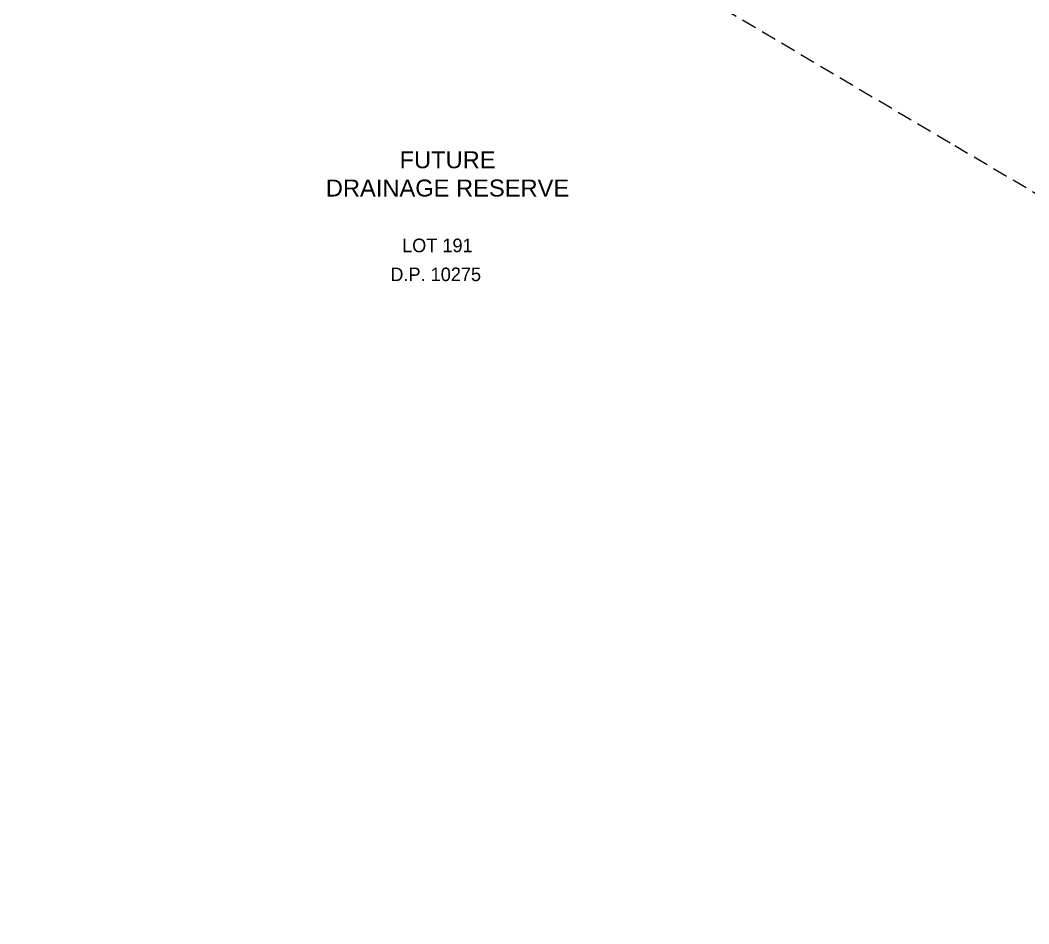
# Model space of a CAD drawing. Header units: metres. Extents: x 303507 to 304452, y 6274483 to 6275961.
# Drawn here: x 303569.7 to 303718.5, y 6274901.1 to 6275034.4 of the extents above; entities that cross this region are included whole.
import ezdxf

# ---------------------------------------------------------------- set-up
doc = ezdxf.new("R2010")
doc.units = ezdxf.units.M
doc.header["$LTSCALE"] = 0.7
doc.linetypes.add('DASHED', pattern=[19.05, 12.7, -6.35])
for name, color, linetype in [('_User Miscellaneous1', 3, 'Continuous'), ('_User Miscellaneous10', 8, 'Continuous'), ('Cadastre Developer_SP_NEW', 4, 'Continuous')]:
    doc.layers.add(name, color=color, linetype=linetype)
doc.styles.add('ARIAL', font='arial.ttf', dxfattribs={"height": 2})
doc.styles.add('COPPER', font='')
doc.styles.get('COPPER').set_extended_font_data('CopprplGoth Bd BT')

msp = doc.modelspace()

# ---------------------------------------------------------------- linework, layer by layer
at = {"layer": '_User Miscellaneous10', "linetype": 'DASHED', "ltscale": 0.25}
msp.add_line((303706.85, 6275016.24), (303569.69, 6275097.38), dxfattribs=at)
at = {"layer": '_User Miscellaneous10', "linetype": 'DASHED', "ltscale": 0.25, "flags": 128}
msp.add_lwpolyline([(303819.84, 6274901.06), (303817.12, 6274915.36), (303815.37, 6274922.84), (303812.99, 6274930.14), (303810, 6274937.21), (303806.42, 6274944), (303802.28, 6274950.46), (303797.6, 6274956.56), (303792.43, 6274962.23), (303786.79, 6274967.44), (303780.73, 6274972.16), (303774.29, 6274976.34), (303706.85, 6275016.24)], dxfattribs=at)

# ---------------------------------------------------------------- texts
at = {"layer": '_User Miscellaneous1', "insert": (303611.12, 6275015.02), "char_height": 2.5, "attachment_point": 1, "style": 'ARIAL'}
msp.add_mtext_dynamic_manual_height_columns('\\pi14.53;FUTURE\\P\\pi3.6513;DRAINAGE RESERVE', width=42.7494, gutter_width=10, heights=[0], dxfattribs=at)
at = {"layer": 'Cadastre Developer_SP_NEW', "ltscale": 20, "style": 'COPPER'}
for s, p in [('LOT 191', (303626.02, 6275000.14)), ('D.P. 10275', (303624.29, 6274995.87))]:
    msp.add_text(s, height=2, dxfattribs=at).set_placement(p)

doc.saveas('drawing.dxf')
